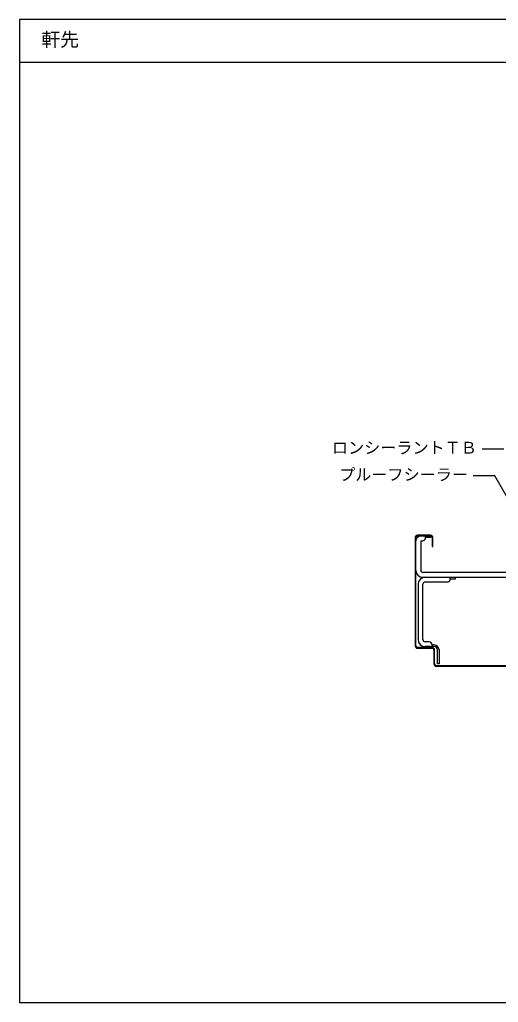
# Model space of a CAD drawing. Units: millimetres, scale not verified. Extents: x -665 to 665, y -465 to 450.
# Drawn here: x -665 to -219, y -465 to 450 of the extents above; entities that cross this region are included whole.
import ezdxf
from ezdxf.enums import TextEntityAlignment as Align

# ---------------------------------------------------------------- set-up
doc = ezdxf.new("R2010")
doc.units = ezdxf.units.MM
doc.header["$LTSCALE"] = 5
for name, color, linetype in [('0-8_笠木他', 4, 'Continuous'), ('0-A_文字', 7, 'Continuous'), ('F-0', 134, 'Continuous')]:
    doc.layers.add(name, color=color, linetype=linetype)
doc.styles.add('ＭＳ ゴシック', font='')
doc.styles.get('ＭＳ ゴシック').set_extended_font_data('MS Gothic')

msp = doc.modelspace()

# ---------------------------------------------------------------- linework, layer by layer
at = {"layer": '0-8_笠木他'}
for p, q in [((-296.366, -32.056), (-296.366, -133.256)), ((-295.766, -133.256), (-295.766, -32.056)), ((-282.166, -30.056), (-294.366, -30.056)), ((-294.366, -30.656), (-282.166, -30.656)), ((-281.766, -30.756), (-291.266, -30.756)), ((-291.266, -35.256), (-289.766, -35.256)), ((-291.266, -35.256), (-291.266, -62.756)), ((-286.766, -32.256), (-286.766, -30.756)), ((-281.766, -32.256), (-286.766, -32.256)), ((-281.766, -32.256), (-281.766, -30.756)), ((-280.766, -32.056), (-280.766, -40.656)), ((-280.166, -40.656), (-280.166, -32.056)), ((-280.766, -40.656), (-280.166, -40.656)), ((-289.302, -69.256), (-175.719, -69.256)), ((-176.87, -64.756), (-289.266, -64.756)), ((-263.766, -70.756), (-263.766, -69.256)), ((-263.766, -70.756), (-258.766, -70.756)), ((-258.766, -70.756), (-258.766, -69.256)), ((-293.766, -75.756), (-293.766, -127.256)), ((-289.266, -127.256), (-289.266, -75.756)), ((-266.766, -73.756), (-287.266, -73.756)), ((-280.366, -134.656), (-294.366, -134.656)), ((-294.366, -135.256), (-280.366, -135.256)), ((-283.766, -129.256), (-287.266, -129.256)), ((-278.766, -133.756), (-287.266, -133.756)), ((-278.966, -136.656), (-278.966, -150.056)), ((-278.366, -150.056), (-278.366, -136.656)), ((-275.766, -149.756), (-275.766, -136.756)), ((-276.966, -151.456), (-150.966, -151.456)), ((-276.966, -152.056), (-150.966, -152.056))]:
    msp.add_line(p, q, dxfattribs=at)
for points in [[(-278.766, -132.256), (-280.766, -132.256), (-280.766, -133.756)], [(-274.266, -136.756), (-274.266, -149.756), (-275.766, -149.756)]]:
    msp.add_lwpolyline(points, dxfattribs=at)
for centre, radius, start, end in [((-294.366, -32.056), 2, 90, 180), ((-294.366, -32.056), 1.4, 90, 180), ((-291.266, -35.256), 4.5, 90, 180), ((-289.766, -32.256), 3, 270, 0), ((-282.166, -32.056), 2, 0, 90), ((-282.166, -32.056), 1.4, 0, 90), ((-289.266, -62.756), 6.5, 180, 270), ((-289.266, -62.756), 2, 180, 270), ((-287.266, -75.756), 6.5, 90, 180), ((-266.766, -70.756), 3, 270, 0), ((-287.266, -75.756), 2, 90, 180), ((-287.266, -127.256), 6.5, 180, 270), ((-287.266, -127.256), 2, 180, 270), ((-294.366, -133.256), 2, 180, 270), ((-294.366, -133.256), 1.4, 180, 270), ((-283.766, -132.256), 3, 0, 90), ((-280.366, -136.656), 2, 0, 90), ((-280.366, -136.656), 1.4, 0, 90), ((-278.766, -136.756), 4.5, 0, 90), ((-278.766, -136.756), 3, 0, 90), ((-276.966, -150.056), 2, 180, 270), ((-276.966, -150.056), 1.4, 180, 270)]:
    msp.add_arc(centre, radius, start, end, dxfattribs=at)
at = {"layer": '0-A_文字'}
for p, q in [((-214.012, 50.114), (-234.012, 50.114)), ((-222.289, 25.114), (-242.289, 25.114)), ((-198.732, -15.687), (-222.289, 25.114))]:
    msp.add_line(p, q, dxfattribs=at)
at = {"layer": 'F-0'}
for p, q in [((665, 450), (-665, 450)), ((-665, 450), (-665, -465)), ((-665, -465), (665, -465))]:
    msp.add_line(p, q, dxfattribs=at)
at = {"layer": 'F-0', "color": 6}
msp.add_line((665, 410), (-665, 410), dxfattribs=at)

# ---------------------------------------------------------------- texts
at = {"layer": '0-A_文字', "style": 'ＭＳ ゴシック'}
for s, p in [('ロンシーラントＴＢ', (-374.012, 42.614)), ('プルーフシーラー', (-367.289, 17.614))]:
    msp.add_text(s, height=11, dxfattribs=at).set_placement(p, align=Align.BOTTOM_LEFT)
at = {"layer": 'F-0', "color": 7, "style": 'ＭＳ ゴシック'}
msp.add_text('軒先', height=12.83, dxfattribs=at).set_placement((-644.698, 421.25), align=Align.BOTTOM_LEFT)

doc.saveas('drawing.dxf')
